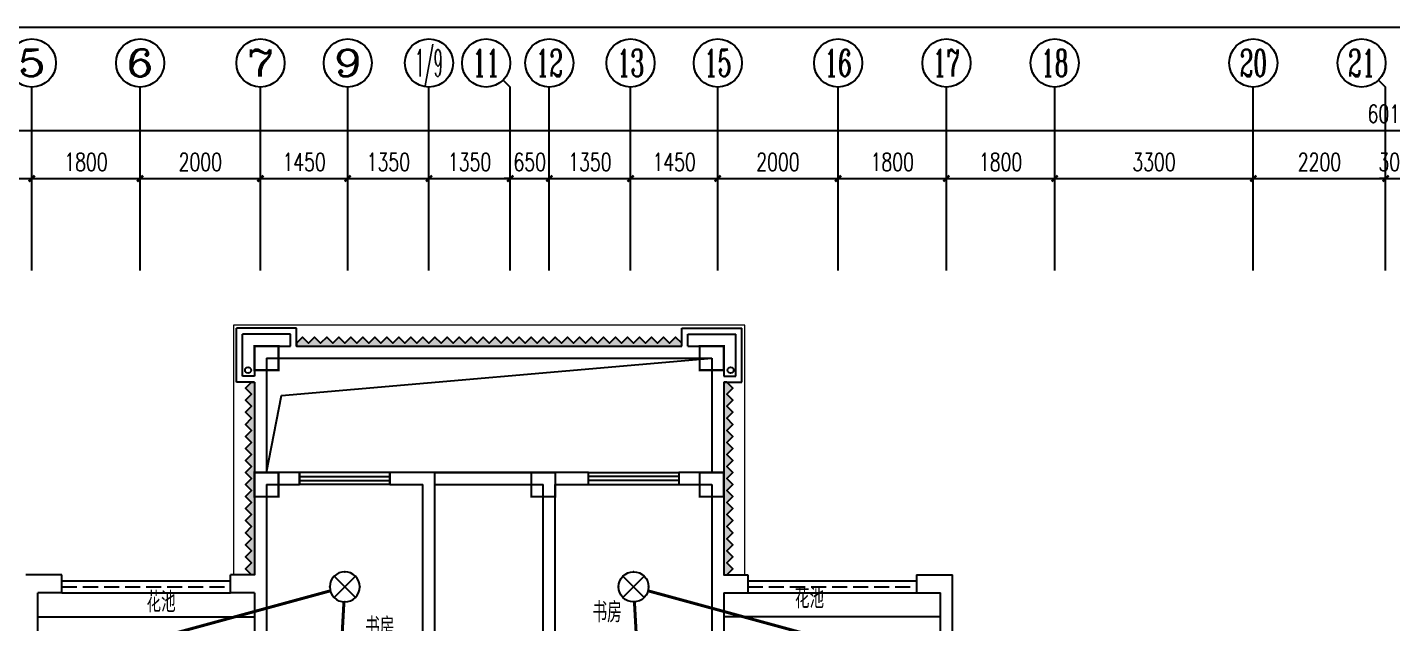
# Model space of a CAD drawing. Extents: x -993182 to -819982, y 169304 to 600104.
# Drawn here: x -977025 to -954348, y 382311 to 392204 of the extents above; entities that cross this region are included whole.
import ezdxf
from ezdxf.enums import TextEntityAlignment as Align

# ---------------------------------------------------------------- set-up
doc = ezdxf.new("R2010")
doc.units = 0
doc.header["$LTSCALE"] = 1000
doc.header["$MEASUREMENT"] = 0
doc.linetypes.add('DASH', pattern=[0.35, 0.25, -0.1])
for name, color, linetype in [('6', 203, 'Continuous'), ('8', 8, 'Continuous'), ('AXIS', 3, 'Continuous'), ('AXIS_TEXT', 7, 'Continuous'), ('EQUIP-照明', 3, 'Continuous'), ('kan', 146, 'Continuous'), ('PUB_TEXT', 7, 'Continuous'), ('WALL', 4, 'Continuous'), ('WINDOW', 2, 'Continuous'), ('WIRE-照明', 1, 'Continuous'), ('表格', 157, 'Continuous'), ('面层', 215, 'Continuous')]:
    doc.layers.add(name, color=color, linetype=linetype)
doc.layers.add('投影线', color=150, linetype='Continuous', lineweight=18)
doc.styles.add('_TCH_AXIS', font='COMPLEX', dxfattribs={"bigfont": 'GBCBIG'})
doc.styles.add('_TCH_DIM_T3', font='SIMPLEX', dxfattribs={"width": 0.705882, "bigfont": 'GBCBIG'})
doc.styles.add('_TEL_DIM', font='ICED', dxfattribs={"width": 0.8, "height": 3.5, "bigfont": 'BZHZ'})
doc.styles.add('COMPLEX', font='COMPLEX')
doc.styles.get("Standard").update_dxf_attribs({"font": 'gbenor.shx', "bigfont": 'gbcbig.shx'})
doc.dimstyles.new('_TCH_ARCH&&100', dxfattribs={"dimtxt": 297.5, "dimasz": 100, "dimexe": 250, "dimexo": 300, "dimgap": 126.25, "dimtad": 1, "dimdec": 0, "dimzin": 0, "dimdsep": 46, "dimtxsty": '_TCH_DIM_T3', "dimblk": 'ARCHTICK', "dimcen": 0.09, "dimclrt": 7, "dimazin": 2, "dimtfac": 1, "dimtdec": 0, "dimtix": 1, "dimtmove": 2, "dimatfit": 3, "dimfxl": 0, "dimtolj": 1, "dimtzin": 0, "dimarcsym": 0})

# ---------------------------------------------------------------- blocks, each defined once
blk = doc.blocks.new('q2')
at = {"color": 3, "const_width": 35}
for points in [[(-518346, -356741), (-518346, -356341), (-518746, -356341), (-518746, -356741)], [(-510946, -356741), (-510946, -356341), (-511346, -356341), (-511346, -356741)], [(-518346, -358841), (-518346, -358441), (-518746, -358441), (-518746, -358841)], [(-513746, -358841), (-513746, -358441), (-514146, -358441), (-514146, -358841)], [(-510946, -358841), (-510946, -358441), (-511346, -358441), (-511346, -358841)]]:
    blk.add_lwpolyline(points, close=True, dxfattribs=at)
blk = doc.blocks.new('_AXISO')
blk.add_circle((0, 0), 0.5)
at = {"layer": 'AXIS_TEXT', "style": 'COMPLEX', "width": 1.041667}
blk.add_attdef('A', text='', height=0.56, dxfattribs=at).set_placement((-0.25, -0.28), (0.25, -0.28), align=Align.FIT)
blk = doc.blocks.new('$WINLIB2D$00000001')
at = {"color": 0}
for points in [[(-0.5, 0.5), (-0.5, -0.5)], [(-0.5, 0.5), (0.5, 0.5)], [(0.5, -0.5), (0.5, 0.5)], [(0.5, 0.167), (-0.5, 0.167)], [(0.5, -0.167), (-0.5, -0.167)], [(-0.5, -0.5), (0.5, -0.5)]]:
    blk.add_lwpolyline(points, dxfattribs=at)
blk = doc.blocks.new('_ArchTick')
at = {"color": 0, "linetype": 'ByBlock', "const_width": 0.4}
blk.add_lwpolyline([(-0.5, -0.5), (0.5, 0.5)], dxfattribs=at)
blk = doc.blocks.new('*D682')
at = {"layer": 'AXIS', "color": 0, "lineweight": -2}
for p, q in [((-345509, -356156), (-345509, -353578)), ((-285409, -356156), (-285409, -353578)), ((-345509, -353828), (-285409, -353828))]:
    blk.add_line(p, q, dxfattribs=at)
at = {"layer": 'Defpoints', "color": 0}
for p in [(-285409, -353828), (-345509, -356456), (-285409, -356456)]:
    blk.add_point(p, dxfattribs=at)
at = {"layer": 'AXIS', "color": 0, "lineweight": -2, "xscale": 100, "yscale": 100, "zscale": 100, "rotation": 180}
blk.add_blockref('_ArchTick', (-345509, -353828), dxfattribs=at)
at = {"layer": 'AXIS', "color": 0, "lineweight": -2, "xscale": 100, "yscale": 100, "zscale": 100}
blk.add_blockref('_ArchTick', (-285409, -353828), dxfattribs=at)
at = {"layer": 'AXIS', "color": 7, "insert": (-315459, -353553), "char_height": 297.5, "attachment_point": 5, "style": '_TCH_DIM_T3'}
blk.add_mtext('\\A1;60100', dxfattribs=at)
blk = doc.blocks.new('*D686')
at = {"layer": 'AXIS', "color": 0, "lineweight": -2}
for p, q in [((-339909, -356156), (-339909, -354378)), ((-338109, -356156), (-338109, -354378)), ((-339909, -354628), (-338109, -354628))]:
    blk.add_line(p, q, dxfattribs=at)
at = {"layer": 'Defpoints', "color": 0}
for p in [(-338109, -354628), (-339909, -356456), (-338109, -356456)]:
    blk.add_point(p, dxfattribs=at)
at = {"layer": 'AXIS', "color": 0, "lineweight": -2, "xscale": 100, "yscale": 100, "zscale": 100, "rotation": 180}
blk.add_blockref('_ArchTick', (-339909, -354628), dxfattribs=at)
at = {"layer": 'AXIS', "color": 0, "lineweight": -2, "xscale": 100, "yscale": 100, "zscale": 100}
blk.add_blockref('_ArchTick', (-338109, -354628), dxfattribs=at)
at = {"layer": 'AXIS', "color": 7, "insert": (-339009, -354353), "char_height": 297.5, "attachment_point": 5, "style": '_TCH_DIM_T3'}
blk.add_mtext('\\A1;1800', dxfattribs=at)
blk = doc.blocks.new('*D687')
at = {"layer": 'AXIS', "color": 0, "lineweight": -2}
for p, q in [((-338109, -356156), (-338109, -354378)), ((-336309, -356156), (-336309, -354378)), ((-338109, -354628), (-336309, -354628))]:
    blk.add_line(p, q, dxfattribs=at)
at = {"layer": 'Defpoints', "color": 0}
for p in [(-336309, -354628), (-338109, -356456), (-336309, -356456)]:
    blk.add_point(p, dxfattribs=at)
at = {"layer": 'AXIS', "color": 0, "lineweight": -2, "xscale": 100, "yscale": 100, "zscale": 100, "rotation": 180}
blk.add_blockref('_ArchTick', (-338109, -354628), dxfattribs=at)
at = {"layer": 'AXIS', "color": 0, "lineweight": -2, "xscale": 100, "yscale": 100, "zscale": 100}
blk.add_blockref('_ArchTick', (-336309, -354628), dxfattribs=at)
at = {"layer": 'AXIS', "color": 7, "insert": (-337209, -354353), "char_height": 297.5, "attachment_point": 5, "style": '_TCH_DIM_T3'}
blk.add_mtext('\\A1;1800', dxfattribs=at)
blk = doc.blocks.new('*D688')
at = {"layer": 'AXIS', "color": 0, "lineweight": -2}
for p, q in [((-336309, -356156), (-336309, -354378)), ((-334309, -356156), (-334309, -354378)), ((-336309, -354628), (-334309, -354628))]:
    blk.add_line(p, q, dxfattribs=at)
at = {"layer": 'Defpoints', "color": 0}
for p in [(-334309, -354628), (-336309, -356456), (-334309, -356456)]:
    blk.add_point(p, dxfattribs=at)
at = {"layer": 'AXIS', "color": 0, "lineweight": -2, "xscale": 100, "yscale": 100, "zscale": 100, "rotation": 180}
blk.add_blockref('_ArchTick', (-336309, -354628), dxfattribs=at)
at = {"layer": 'AXIS', "color": 0, "lineweight": -2, "xscale": 100, "yscale": 100, "zscale": 100}
blk.add_blockref('_ArchTick', (-334309, -354628), dxfattribs=at)
at = {"layer": 'AXIS', "color": 7, "insert": (-335309, -354353), "char_height": 297.5, "attachment_point": 5, "style": '_TCH_DIM_T3'}
blk.add_mtext('\\A1;2000', dxfattribs=at)
blk = doc.blocks.new('*D689')
at = {"layer": 'AXIS', "color": 0, "lineweight": -2}
for p, q in [((-334309, -356156), (-334309, -354378)), ((-332859, -356156), (-332859, -354378)), ((-334309, -354628), (-332859, -354628))]:
    blk.add_line(p, q, dxfattribs=at)
at = {"layer": 'Defpoints', "color": 0}
for p in [(-332859, -354628), (-334309, -356456), (-332859, -356456)]:
    blk.add_point(p, dxfattribs=at)
at = {"layer": 'AXIS', "color": 0, "lineweight": -2, "xscale": 100, "yscale": 100, "zscale": 100, "rotation": 180}
blk.add_blockref('_ArchTick', (-334309, -354628), dxfattribs=at)
at = {"layer": 'AXIS', "color": 0, "lineweight": -2, "xscale": 100, "yscale": 100, "zscale": 100}
blk.add_blockref('_ArchTick', (-332859, -354628), dxfattribs=at)
at = {"layer": 'AXIS', "color": 7, "insert": (-333584, -354353), "char_height": 297.5, "attachment_point": 5, "style": '_TCH_DIM_T3'}
blk.add_mtext('\\A1;1450', dxfattribs=at)
blk = doc.blocks.new('*D690')
at = {"layer": 'AXIS', "color": 0, "lineweight": -2}
for p, q in [((-332859, -356156), (-332859, -354378)), ((-331509, -356156), (-331509, -354378)), ((-332859, -354628), (-331509, -354628))]:
    blk.add_line(p, q, dxfattribs=at)
at = {"layer": 'Defpoints', "color": 0}
for p in [(-331509, -354628), (-332859, -356456), (-331509, -356456)]:
    blk.add_point(p, dxfattribs=at)
at = {"layer": 'AXIS', "color": 0, "lineweight": -2, "xscale": 100, "yscale": 100, "zscale": 100, "rotation": 180}
blk.add_blockref('_ArchTick', (-332859, -354628), dxfattribs=at)
at = {"layer": 'AXIS', "color": 0, "lineweight": -2, "xscale": 100, "yscale": 100, "zscale": 100}
blk.add_blockref('_ArchTick', (-331509, -354628), dxfattribs=at)
at = {"layer": 'AXIS', "color": 7, "insert": (-332184, -354353), "char_height": 297.5, "attachment_point": 5, "style": '_TCH_DIM_T3'}
blk.add_mtext('\\A1;1350', dxfattribs=at)
blk = doc.blocks.new('*D691')
at = {"layer": 'AXIS', "color": 0, "lineweight": -2}
for p, q in [((-331509, -356156), (-331509, -354378)), ((-330159, -356156), (-330159, -354378)), ((-331509, -354628), (-330159, -354628))]:
    blk.add_line(p, q, dxfattribs=at)
at = {"layer": 'Defpoints', "color": 0}
for p in [(-330159, -354628), (-331509, -356456), (-330159, -356456)]:
    blk.add_point(p, dxfattribs=at)
at = {"layer": 'AXIS', "color": 0, "lineweight": -2, "xscale": 100, "yscale": 100, "zscale": 100, "rotation": 180}
blk.add_blockref('_ArchTick', (-331509, -354628), dxfattribs=at)
at = {"layer": 'AXIS', "color": 0, "lineweight": -2, "xscale": 100, "yscale": 100, "zscale": 100}
blk.add_blockref('_ArchTick', (-330159, -354628), dxfattribs=at)
at = {"layer": 'AXIS', "color": 7, "insert": (-330834, -354353), "char_height": 297.5, "attachment_point": 5, "style": '_TCH_DIM_T3'}
blk.add_mtext('\\A1;1350', dxfattribs=at)
blk = doc.blocks.new('*D692')
at = {"layer": 'AXIS', "color": 0, "lineweight": -2}
for p, q in [((-330159, -356156), (-330159, -354378)), ((-329509, -356156), (-329509, -354378)), ((-330159, -354628), (-330259, -354628)), ((-330159, -354628), (-329509, -354628)), ((-329509, -354628), (-329409, -354628))]:
    blk.add_line(p, q, dxfattribs=at)
at = {"layer": 'Defpoints', "color": 0}
for p in [(-329509, -354628), (-330159, -356456), (-329509, -356456)]:
    blk.add_point(p, dxfattribs=at)
at = {"layer": 'AXIS', "color": 0, "lineweight": -2, "xscale": 100, "yscale": 100, "zscale": 100}
blk.add_blockref('_ArchTick', (-330159, -354628), dxfattribs=at)
at = {"layer": 'AXIS', "color": 0, "lineweight": -2, "xscale": 100, "yscale": 100, "zscale": 100, "rotation": 180}
blk.add_blockref('_ArchTick', (-329509, -354628), dxfattribs=at)
at = {"layer": 'AXIS', "color": 7, "insert": (-329834, -354353), "char_height": 297.5, "attachment_point": 5, "style": '_TCH_DIM_T3'}
blk.add_mtext('\\A1;650', dxfattribs=at)
blk = doc.blocks.new('*D693')
at = {"layer": 'AXIS', "color": 0, "lineweight": -2}
for p, q in [((-329509, -356156), (-329509, -354378)), ((-328159, -356156), (-328159, -354378)), ((-329509, -354628), (-328159, -354628))]:
    blk.add_line(p, q, dxfattribs=at)
at = {"layer": 'Defpoints', "color": 0}
for p in [(-328159, -354628), (-329509, -356456), (-328159, -356456)]:
    blk.add_point(p, dxfattribs=at)
at = {"layer": 'AXIS', "color": 0, "lineweight": -2, "xscale": 100, "yscale": 100, "zscale": 100, "rotation": 180}
blk.add_blockref('_ArchTick', (-329509, -354628), dxfattribs=at)
at = {"layer": 'AXIS', "color": 0, "lineweight": -2, "xscale": 100, "yscale": 100, "zscale": 100}
blk.add_blockref('_ArchTick', (-328159, -354628), dxfattribs=at)
at = {"layer": 'AXIS', "color": 7, "insert": (-328834, -354353), "char_height": 297.5, "attachment_point": 5, "style": '_TCH_DIM_T3'}
blk.add_mtext('\\A1;1350', dxfattribs=at)
blk = doc.blocks.new('*D694')
at = {"layer": 'AXIS', "color": 0, "lineweight": -2}
for p, q in [((-328159, -356156), (-328159, -354378)), ((-326709, -356156), (-326709, -354378)), ((-328159, -354628), (-326709, -354628))]:
    blk.add_line(p, q, dxfattribs=at)
at = {"layer": 'Defpoints', "color": 0}
for p in [(-326709, -354628), (-328159, -356456), (-326709, -356456)]:
    blk.add_point(p, dxfattribs=at)
at = {"layer": 'AXIS', "color": 0, "lineweight": -2, "xscale": 100, "yscale": 100, "zscale": 100, "rotation": 180}
blk.add_blockref('_ArchTick', (-328159, -354628), dxfattribs=at)
at = {"layer": 'AXIS', "color": 0, "lineweight": -2, "xscale": 100, "yscale": 100, "zscale": 100}
blk.add_blockref('_ArchTick', (-326709, -354628), dxfattribs=at)
at = {"layer": 'AXIS', "color": 7, "insert": (-327434, -354353), "char_height": 297.5, "attachment_point": 5, "style": '_TCH_DIM_T3'}
blk.add_mtext('\\A1;1450', dxfattribs=at)
blk = doc.blocks.new('*D695')
at = {"layer": 'AXIS', "color": 0, "lineweight": -2}
for p, q in [((-326709, -356156), (-326709, -354378)), ((-324709, -356156), (-324709, -354378)), ((-326709, -354628), (-324709, -354628))]:
    blk.add_line(p, q, dxfattribs=at)
at = {"layer": 'Defpoints', "color": 0}
for p in [(-324709, -354628), (-326709, -356456), (-324709, -356456)]:
    blk.add_point(p, dxfattribs=at)
at = {"layer": 'AXIS', "color": 0, "lineweight": -2, "xscale": 100, "yscale": 100, "zscale": 100, "rotation": 180}
blk.add_blockref('_ArchTick', (-326709, -354628), dxfattribs=at)
at = {"layer": 'AXIS', "color": 0, "lineweight": -2, "xscale": 100, "yscale": 100, "zscale": 100}
blk.add_blockref('_ArchTick', (-324709, -354628), dxfattribs=at)
at = {"layer": 'AXIS', "color": 7, "insert": (-325709, -354353), "char_height": 297.5, "attachment_point": 5, "style": '_TCH_DIM_T3'}
blk.add_mtext('\\A1;2000', dxfattribs=at)
blk = doc.blocks.new('*D696')
at = {"layer": 'AXIS', "color": 0, "lineweight": -2}
for p, q in [((-324709, -356156), (-324709, -354378)), ((-322909, -356156), (-322909, -354378)), ((-324709, -354628), (-322909, -354628))]:
    blk.add_line(p, q, dxfattribs=at)
at = {"layer": 'Defpoints', "color": 0}
for p in [(-322909, -354628), (-324709, -356456), (-322909, -356456)]:
    blk.add_point(p, dxfattribs=at)
at = {"layer": 'AXIS', "color": 0, "lineweight": -2, "xscale": 100, "yscale": 100, "zscale": 100, "rotation": 180}
blk.add_blockref('_ArchTick', (-324709, -354628), dxfattribs=at)
at = {"layer": 'AXIS', "color": 0, "lineweight": -2, "xscale": 100, "yscale": 100, "zscale": 100}
blk.add_blockref('_ArchTick', (-322909, -354628), dxfattribs=at)
at = {"layer": 'AXIS', "color": 7, "insert": (-323809, -354353), "char_height": 297.5, "attachment_point": 5, "style": '_TCH_DIM_T3'}
blk.add_mtext('\\A1;1800', dxfattribs=at)
blk = doc.blocks.new('*D697')
at = {"layer": 'AXIS', "color": 0, "lineweight": -2}
for p, q in [((-322909, -356156), (-322909, -354378)), ((-321109, -356156), (-321109, -354378)), ((-322909, -354628), (-321109, -354628))]:
    blk.add_line(p, q, dxfattribs=at)
at = {"layer": 'Defpoints', "color": 0}
for p in [(-321109, -354628), (-322909, -356456), (-321109, -356456)]:
    blk.add_point(p, dxfattribs=at)
at = {"layer": 'AXIS', "color": 0, "lineweight": -2, "xscale": 100, "yscale": 100, "zscale": 100, "rotation": 180}
blk.add_blockref('_ArchTick', (-322909, -354628), dxfattribs=at)
at = {"layer": 'AXIS', "color": 0, "lineweight": -2, "xscale": 100, "yscale": 100, "zscale": 100}
blk.add_blockref('_ArchTick', (-321109, -354628), dxfattribs=at)
at = {"layer": 'AXIS', "color": 7, "insert": (-322009, -354353), "char_height": 297.5, "attachment_point": 5, "style": '_TCH_DIM_T3'}
blk.add_mtext('\\A1;1800', dxfattribs=at)
blk = doc.blocks.new('*D698')
at = {"layer": 'AXIS', "color": 0, "lineweight": -2}
for p, q in [((-321109, -356156), (-321109, -354378)), ((-317809, -356156), (-317809, -354378)), ((-321109, -354628), (-317809, -354628))]:
    blk.add_line(p, q, dxfattribs=at)
at = {"layer": 'Defpoints', "color": 0}
for p in [(-317809, -354628), (-321109, -356456), (-317809, -356456)]:
    blk.add_point(p, dxfattribs=at)
at = {"layer": 'AXIS', "color": 0, "lineweight": -2, "xscale": 100, "yscale": 100, "zscale": 100, "rotation": 180}
blk.add_blockref('_ArchTick', (-321109, -354628), dxfattribs=at)
at = {"layer": 'AXIS', "color": 0, "lineweight": -2, "xscale": 100, "yscale": 100, "zscale": 100}
blk.add_blockref('_ArchTick', (-317809, -354628), dxfattribs=at)
at = {"layer": 'AXIS', "color": 7, "insert": (-319459, -354353), "char_height": 297.5, "attachment_point": 5, "style": '_TCH_DIM_T3'}
blk.add_mtext('\\A1;3300', dxfattribs=at)
blk = doc.blocks.new('*D699')
at = {"layer": 'AXIS', "color": 0, "lineweight": -2}
for p, q in [((-317809, -356156), (-317809, -354378)), ((-315609, -356156), (-315609, -354378)), ((-317809, -354628), (-315609, -354628))]:
    blk.add_line(p, q, dxfattribs=at)
at = {"layer": 'Defpoints', "color": 0}
for p in [(-315609, -354628), (-317809, -356456), (-315609, -356456)]:
    blk.add_point(p, dxfattribs=at)
at = {"layer": 'AXIS', "color": 0, "lineweight": -2, "xscale": 100, "yscale": 100, "zscale": 100, "rotation": 180}
blk.add_blockref('_ArchTick', (-317809, -354628), dxfattribs=at)
at = {"layer": 'AXIS', "color": 0, "lineweight": -2, "xscale": 100, "yscale": 100, "zscale": 100}
blk.add_blockref('_ArchTick', (-315609, -354628), dxfattribs=at)
at = {"layer": 'AXIS', "color": 7, "insert": (-316709, -354353), "char_height": 297.5, "attachment_point": 5, "style": '_TCH_DIM_T3'}
blk.add_mtext('\\A1;2200', dxfattribs=at)
blk = doc.blocks.new('*D700')
at = {"layer": 'AXIS', "color": 0, "lineweight": -2}
for p, q in [((-315609, -356156), (-315609, -354378)), ((-315309, -356156), (-315309, -354378)), ((-315609, -354628), (-315709, -354628)), ((-315609, -354628), (-315309, -354628)), ((-315309, -354628), (-315209, -354628))]:
    blk.add_line(p, q, dxfattribs=at)
at = {"layer": 'Defpoints', "color": 0}
for p in [(-315309, -354628), (-315609, -356456), (-315309, -356456)]:
    blk.add_point(p, dxfattribs=at)
at = {"layer": 'AXIS', "color": 0, "lineweight": -2, "xscale": 100, "yscale": 100, "zscale": 100}
blk.add_blockref('_ArchTick', (-315609, -354628), dxfattribs=at)
at = {"layer": 'AXIS', "color": 0, "lineweight": -2, "xscale": 100, "yscale": 100, "zscale": 100, "rotation": 180}
blk.add_blockref('_ArchTick', (-315309, -354628), dxfattribs=at)
at = {"layer": 'AXIS', "color": 7, "insert": (-315459, -354353), "char_height": 297.5, "attachment_point": 5, "style": '_TCH_DIM_T3'}
blk.add_mtext('\\A1;300', dxfattribs=at)
blk = doc.blocks.new('$equip$00002539')
for p, q in [((-0.354, 0.354), (0.354, -0.354)), ((0.354, 0.354), (-0.354, -0.354))]:
    blk.add_line(p, q)
at = {"const_width": 0.04}
blk.add_lwpolyline([(-0.5, 0, 1), (0.5, 0, 1), (-0.5, 0, 0.911406)], format="xyb", dxfattribs=at)
blk.add_circle((0, 0), 0.5)
for p in [(0, 0.5), (-0.5, 0), (0.5, 0), (0, -0.5)]:
    blk.add_point(p)
at = {"color": 7, "style": '_TEL_DIM', "flags": 1}
blk.add_attdef('A', text='', height=0.00002, dxfattribs=at).set_placement((0, 0), align=Align.MIDDLE_CENTER)
blk = doc.blocks.new('5#、7#楼参照')
at = {"layer": '8'}
h = blk.add_hatch(dxfattribs=at)
h.set_pattern_fill('HONEY', color=256, scale=20)
h.set_pattern_definition([(0, (-89100, 624.5), (47.625, 27.4963), [31.75, -63.5]), (120, (-89100, 624.5), (-47.6249943, 27.4963099), [31.75, -63.5]), (60, (-89100, 624.5), (5.7e-06, 54.9926099), [-63.5, 31.75])])
edge = h.paths.add_edge_path()
edge.add_line((-327308.8, -357411.1), (-327308.8, -357362))
edge.add_line((-327308.8, -357362), (-327408.8, -357262))
edge.add_line((-327408.8, -357262), (-327508.8, -357362))
edge.add_line((-327508.8, -357362), (-327608.8, -357262))
edge.add_line((-327608.8, -357262), (-327708.8, -357362))
edge.add_line((-327708.8, -357362), (-327808.8, -357262))
edge.add_line((-327808.8, -357262), (-327908.8, -357362))
edge.add_line((-327908.8, -357362), (-328008.8, -357262))
edge.add_line((-328008.8, -357262), (-328108.8, -357362))
edge.add_line((-328108.8, -357362), (-328208.8, -357262))
edge.add_line((-328208.8, -357262), (-328308.8, -357362))
edge.add_line((-328308.8, -357362), (-328408.8, -357262))
edge.add_line((-328408.8, -357262), (-328508.8, -357362))
edge.add_line((-328508.8, -357362), (-328608.8, -357262))
edge.add_line((-328608.8, -357262), (-328708.8, -357362))
edge.add_line((-328708.8, -357362), (-328808.8, -357262))
edge.add_line((-328808.8, -357262), (-328908.8, -357362))
edge.add_line((-328908.8, -357362), (-329008.8, -357262))
edge.add_line((-329008.8, -357262), (-329108.8, -357362))
edge.add_line((-329108.8, -357362), (-329208.8, -357262))
edge.add_line((-329208.8, -357262), (-329308.8, -357362))
edge.add_line((-329308.8, -357362), (-329408.8, -357262))
edge.add_line((-329408.8, -357262), (-329508.8, -357362))
edge.add_line((-329508.8, -357362), (-329608.8, -357262))
edge.add_line((-329608.8, -357262), (-329708.8, -357362))
edge.add_line((-329708.8, -357362), (-329808.8, -357262))
edge.add_line((-329808.8, -357262), (-329908.8, -357362))
edge.add_line((-329908.8, -357362), (-330008.8, -357262))
edge.add_line((-330008.8, -357262), (-330108.8, -357362))
edge.add_line((-330108.8, -357362), (-330208.8, -357262))
edge.add_line((-330208.8, -357262), (-330308.8, -357362))
edge.add_line((-330308.8, -357362), (-330408.8, -357262))
edge.add_line((-330408.8, -357262), (-330508.8, -357362))
edge.add_line((-330508.8, -357362), (-330608.8, -357262))
edge.add_line((-330608.8, -357262), (-330708.8, -357362))
edge.add_line((-330708.8, -357362), (-330808.8, -357262))
edge.add_line((-330808.8, -357262), (-330908.8, -357362))
edge.add_line((-330908.8, -357362), (-331008.8, -357262))
edge.add_line((-331008.8, -357262), (-331108.8, -357362))
edge.add_line((-331108.8, -357362), (-331208.8, -357262))
edge.add_line((-331208.8, -357262), (-331308.8, -357362))
edge.add_line((-331308.8, -357362), (-331408.8, -357262))
edge.add_line((-331408.8, -357262), (-331508.8, -357362))
edge.add_line((-331508.8, -357362), (-331608.8, -357262))
edge.add_line((-331608.8, -357262), (-331708.8, -357362))
edge.add_line((-331708.8, -357362), (-331808.8, -357262))
edge.add_line((-331808.8, -357262), (-331908.8, -357362))
edge.add_line((-331908.8, -357362), (-332008.8, -357262))
edge.add_line((-332008.8, -357262), (-332108.8, -357362))
edge.add_line((-332108.8, -357362), (-332208.8, -357262))
edge.add_line((-332208.8, -357262), (-332308.8, -357362))
edge.add_line((-332308.8, -357362), (-332408.8, -357262))
edge.add_line((-332408.8, -357262), (-332508.8, -357362))
edge.add_line((-332508.8, -357362), (-332608.8, -357262))
edge.add_line((-332608.8, -357262), (-332708.8, -357362))
edge.add_line((-332708.8, -357362), (-332808.8, -357262))
edge.add_line((-332808.8, -357262), (-332908.8, -357362))
edge.add_line((-332908.8, -357362), (-333008.8, -357262))
edge.add_line((-333008.8, -357262), (-333108.8, -357362))
edge.add_line((-333108.8, -357362), (-333208.8, -357262))
edge.add_line((-333208.8, -357262), (-333308.8, -357362))
edge.add_line((-333308.8, -357362), (-333408.8, -357262))
edge.add_line((-333408.8, -357262), (-333508.8, -357362))
edge.add_line((-333508.8, -357362), (-333608.8, -357262))
edge.add_line((-333608.8, -357262), (-333708.8, -357362))
edge.add_line((-333708.8, -357362), (-333708.8, -357412))
edge.add_line((-333708.8, -357412), (-330547.6, -357412))
edge.add_line((-330547.6, -357412), (-327308.8, -357412))
h = blk.add_hatch(dxfattribs=at)
h.set_pattern_fill('HONEY', color=256, scale=20)
h.set_pattern_definition([(0, (-89100, 0), (47.625, 27.4963), [31.75, -63.5]), (120, (-89100, 0), (-47.6249943, 27.4963099), [31.75, -63.5]), (60, (-89100, 0), (5.7e-06, 54.9926099), [-63.5, 31.75])])
h.paths.add_polyline_path([(-334408.8, -358012), (-334408.8, -361212), (-334458.8, -361212), (-334558.8, -361112), (-334458.8, -361012), (-334558.8, -360912), (-334458.8, -360812), (-334558.8, -360712), (-334458.8, -360612), (-334558.8, -360512), (-334458.8, -360412), (-334558.8, -360312), (-334458.8, -360212), (-334558.8, -360112), (-334458.8, -360012), (-334558.8, -359912), (-334458.8, -359812), (-334558.8, -359712), (-334458.8, -359612), (-334558.8, -359512), (-334458.8, -359412), (-334558.8, -359312), (-334458.8, -359212), (-334558.8, -359112), (-334458.8, -359012), (-334558.8, -358912), (-334458.8, -358812), (-334558.8, -358712), (-334458.8, -358612), (-334558.8, -358512), (-334458.8, -358412), (-334558.8, -358312), (-334458.8, -358212), (-334558.8, -358112), (-334458.8, -358012)])
h = blk.add_hatch(dxfattribs=at)
h.set_pattern_fill('HONEY', color=256, scale=20)
h.set_pattern_definition([(0, (-88958.597, 2e-10), (47.625, 27.4963), [31.75, -63.5]), (120, (-88958.597, 2e-10), (-47.6249943, 27.4963099), [31.75, -63.5]), (60, (-88958.597, 2e-10), (5.7e-06, 54.9926099), [-63.5, 31.75])])
h.paths.add_polyline_path([(-326608.8, -358012), (-326608.8, -361212), (-326558.8, -361212), (-326458.8, -361112), (-326558.8, -361012), (-326458.8, -360912), (-326558.8, -360812), (-326458.8, -360712), (-326558.8, -360612), (-326458.8, -360512), (-326558.8, -360412), (-326458.8, -360312), (-326558.8, -360212), (-326458.8, -360112), (-326558.8, -360012), (-326458.8, -359912), (-326558.8, -359812), (-326458.8, -359712), (-326558.8, -359612), (-326458.8, -359512), (-326558.8, -359412), (-326458.8, -359312), (-326558.8, -359212), (-326458.8, -359112), (-326558.8, -359012), (-326458.8, -358912), (-326558.8, -358812), (-326458.8, -358712), (-326558.8, -358612), (-326458.8, -358512), (-326558.8, -358412), (-326458.8, -358312), (-326558.8, -358212), (-326458.8, -358112), (-326558.8, -358012)])
at = {"color": 6}
blk.add_lwpolyline([(-334208.8, -359512), (-333957, -358235.5), (-326808.8, -357612)], dxfattribs=at)
for centre in [(-334515.3, -357812), (-326496.3, -357812)]:
    blk.add_circle(centre, 50, dxfattribs=at)
at = {"layer": '6'}
for points in [[(-327308.8, -357411.1), (-327308.8, -357362), (-327408.8, -357262), (-327508.8, -357362), (-327608.8, -357262), (-327708.8, -357362), (-327808.8, -357262), (-327908.8, -357362), (-328008.8, -357262), (-328108.8, -357362), (-328208.8, -357262), (-328308.8, -357362), (-328408.8, -357262), (-328508.8, -357362), (-328608.8, -357262), (-328708.8, -357362), (-328808.8, -357262), (-328908.8, -357362), (-329008.8, -357262), (-329108.8, -357362), (-329208.8, -357262), (-329308.8, -357362), (-329408.8, -357262), (-329508.8, -357362), (-329608.8, -357262), (-329708.8, -357362), (-329808.8, -357262), (-329908.8, -357362), (-330008.8, -357262), (-330108.8, -357362), (-330208.8, -357262), (-330308.8, -357362), (-330408.8, -357262), (-330508.8, -357362), (-330608.8, -357262), (-330708.8, -357362), (-330808.8, -357262), (-330908.8, -357362), (-331008.8, -357262), (-331108.8, -357362), (-331208.8, -357262), (-331308.8, -357362), (-331408.8, -357262), (-331508.8, -357362), (-331608.8, -357262), (-331708.8, -357362), (-331808.8, -357262), (-331908.8, -357362), (-332008.8, -357262), (-332108.8, -357362), (-332208.8, -357262), (-332308.8, -357362), (-332408.8, -357262), (-332508.8, -357362), (-332608.8, -357262), (-332708.8, -357362), (-332808.8, -357262), (-332908.8, -357362), (-333008.8, -357262), (-333108.8, -357362), (-333208.8, -357262), (-333308.8, -357362), (-333408.8, -357262), (-333508.8, -357362), (-333608.8, -357262), (-333708.8, -357362), (-333708.8, -357412), (-330547.6, -357412), (-327308.8, -357412)], [(-334408.8, -358012), (-334408.8, -361212), (-334458.8, -361212), (-334558.8, -361112), (-334458.8, -361012), (-334558.8, -360912), (-334458.8, -360812), (-334558.8, -360712), (-334458.8, -360612), (-334558.8, -360512), (-334458.8, -360412), (-334558.8, -360312), (-334458.8, -360212), (-334558.8, -360112), (-334458.8, -360012), (-334558.8, -359912), (-334458.8, -359812), (-334558.8, -359712), (-334458.8, -359612), (-334558.8, -359512), (-334458.8, -359412), (-334558.8, -359312), (-334458.8, -359212), (-334558.8, -359112), (-334458.8, -359012), (-334558.8, -358912), (-334458.8, -358812), (-334558.8, -358712), (-334458.8, -358612), (-334558.8, -358512), (-334458.8, -358412), (-334558.8, -358312), (-334458.8, -358212), (-334558.8, -358112), (-334458.8, -358012), (-334408.8, -358012)], [(-326608.8, -358012), (-326608.8, -361212), (-326558.8, -361212), (-326458.8, -361112), (-326558.8, -361012), (-326458.8, -360912), (-326558.8, -360812), (-326458.8, -360712), (-326558.8, -360612), (-326458.8, -360512), (-326558.8, -360412), (-326458.8, -360312), (-326558.8, -360212), (-326458.8, -360112), (-326558.8, -360012), (-326458.8, -359912), (-326558.8, -359812), (-326458.8, -359712), (-326558.8, -359612), (-326458.8, -359512), (-326558.8, -359412), (-326458.8, -359312), (-326558.8, -359212), (-326458.8, -359112), (-326558.8, -359012), (-326458.8, -358912), (-326558.8, -358812), (-326458.8, -358712), (-326558.8, -358612), (-326458.8, -358512), (-326558.8, -358412), (-326458.8, -358312), (-326558.8, -358212), (-326458.8, -358112), (-326558.8, -358012), (-326608.8, -358012)]]:
    blk.add_lwpolyline(points, dxfattribs=at)
at = {"layer": 'AXIS'}
for p, q in [((-330276, -352991.2), (-330158.8, -353108.3)), ((-315726, -352991.2), (-315608.8, -353108.3)), ((-338108.8, -355308.6), (-338108.8, -353108.3)), ((-336308.8, -355308.6), (-336308.8, -353108.3)), ((-334308.8, -355308.6), (-334308.8, -353108.3)), ((-332858.8, -355308.6), (-332858.8, -353108.3)), ((-331508.8, -355613.9), (-331508.8, -353108.3)), ((-330158.8, -355308.6), (-330158.8, -353108.3)), ((-329508.8, -355308.6), (-329508.8, -353108.3)), ((-328158.8, -355308.6), (-328158.8, -353108.3)), ((-326708.8, -355308.6), (-326708.8, -353108.3)), ((-324708.8, -355308.6), (-324708.8, -353108.3)), ((-322908.8, -355308.6), (-322908.8, -353108.3)), ((-321108.8, -355308.6), (-321108.8, -353108.3)), ((-317808.8, -355308.6), (-317808.8, -353108.3)), ((-315608.8, -355308.6), (-315608.8, -353108.3))]:
    blk.add_line(p, q, dxfattribs=at)
at = {"layer": 'kan'}
for p, q in [((-337608.8, -361312), (-334808.8, -361312)), ((-326208.8, -361312), (-323408.8, -361312)), ((-337608.8, -361512), (-334808.8, -361512)), ((-326208.8, -361512), (-323408.8, -361512))]:
    blk.add_line(p, q, dxfattribs=at)
at = {"layer": 'kan', "linetype": 'DASH'}
for p, q in [((-337608.8, -361412), (-334808.8, -361412)), ((-326208.8, -361412), (-323408.8, -361412))]:
    blk.add_line(p, q, dxfattribs=at)
at = {"layer": 'kan', "color": 124}
for p, q in [((-338008.8, -361912), (-334408.8, -361912)), ((-323008.8, -361912), (-326608.8, -361912))]:
    blk.add_line(p, q, dxfattribs=at)
at = {"layer": 'WALL'}
for p, q in [((-333708.8, -357112), (-334708.8, -357112)), ((-334708.8, -358012), (-334708.8, -357112)), ((-333708.8, -357412), (-333708.8, -357112)), ((-327308.8, -357412), (-327308.8, -357112)), ((-327308.8, -357112), (-326308.8, -357112)), ((-326308.8, -358012), (-326308.8, -357112)), ((-333808.8, -357212), (-334608.8, -357212)), ((-334608.8, -357912), (-334608.8, -357212)), ((-333808.8, -357412), (-333808.8, -357212)), ((-327208.8, -357412), (-327208.8, -357212)), ((-327208.8, -357212), (-326408.8, -357212)), ((-326408.8, -357912), (-326408.8, -357212)), ((-334408.8, -357412), (-334408.8, -357912)), ((-334408.8, -357412), (-333808.8, -357412)), ((-333708.8, -357412), (-327308.8, -357412)), ((-327208.8, -357412), (-326608.8, -357412)), ((-326608.8, -357412), (-326608.8, -357912)), ((-334208.8, -357612), (-334208.8, -358012)), ((-334208.8, -357612), (-333808.8, -357612)), ((-333808.8, -357612), (-327308.8, -357612)), ((-327308.8, -357612), (-326808.8, -357612)), ((-326808.8, -357612), (-326808.8, -358012)), ((-334408.8, -358012), (-334708.8, -358012)), ((-334408.8, -357912), (-334608.8, -357912)), ((-334408.8, -358012), (-334408.8, -359612)), ((-334208.8, -358012), (-334208.8, -359512)), ((-326808.8, -358012), (-326808.8, -359512)), ((-326608.8, -357912), (-326408.8, -357912)), ((-326608.8, -358012), (-326308.8, -358012)), ((-326608.8, -358012), (-326608.8, -359612)), ((-334408.8, -359612), (-334408.8, -361212)), ((-333658.8, -359512), (-334208.8, -359512)), ((-333658.8, -359712), (-333658.8, -359512)), ((-331508.8, -359512), (-332158.8, -359512)), ((-332158.8, -359512), (-332158.8, -359712)), ((-331408.8, -359512), (-331508.8, -359512)), ((-331408.8, -359712), (-331408.8, -359512)), ((-329508.8, -359512), (-329808.8, -359512)), ((-329808.8, -359512), (-329808.8, -359712)), ((-328858.8, -359512), (-329508.8, -359512)), ((-328858.8, -359712), (-328858.8, -359512)), ((-326808.8, -359512), (-327358.8, -359512)), ((-327358.8, -359512), (-327358.8, -359712)), ((-326608.8, -359612), (-326608.8, -361212)), ((-334208.8, -359712), (-334208.8, -361512)), ((-334208.8, -359712), (-333658.8, -359712)), ((-332158.8, -359712), (-331608.8, -359712)), ((-331608.8, -363112), (-331608.8, -359712)), ((-331408.8, -363112), (-331408.8, -359712)), ((-329808.8, -359712), (-329608.8, -359712)), ((-329608.8, -363112), (-329608.8, -359712)), ((-329408.8, -363112), (-329408.8, -359712)), ((-329408.8, -359712), (-328858.8, -359712)), ((-327358.8, -359712), (-326808.8, -359712)), ((-326808.8, -359712), (-326808.8, -361512)), ((-337608.8, -361212), (-338208.8, -361212)), ((-337608.8, -361512), (-337608.8, -361212)), ((-334408.8, -361212), (-334808.8, -361212)), ((-334808.8, -361512), (-334808.8, -361212)), ((-326608.8, -361212), (-326208.8, -361212)), ((-326208.8, -361212), (-326208.8, -361512)), ((-323408.8, -361212), (-322808.8, -361212)), ((-323408.8, -361212), (-323408.8, -361512)), ((-322808.8, -363212), (-322808.8, -361212)), ((-338008.8, -363112), (-338008.8, -361512)), ((-337608.8, -361512), (-338008.8, -361512)), ((-334408.8, -361512), (-334808.8, -361512)), ((-334408.8, -361512), (-334408.8, -363112)), ((-334208.8, -361512), (-334208.8, -363112)), ((-326808.8, -361512), (-326808.8, -363112)), ((-326608.8, -361512), (-326208.8, -361512)), ((-326608.8, -361512), (-326608.8, -363112)), ((-323408.8, -361512), (-323008.8, -361512)), ((-323008.8, -363112), (-323008.8, -361512))]:
    blk.add_line(p, q, dxfattribs=at)
at = {"layer": 'WINDOW'}
for p, q in [((-329808.8, -359512), (-331408.8, -359512)), ((-331408.8, -359512, 0), (-329808.8, -359512, 0)), ((-331408.8, -359712), (-329808.8, -359712))]:
    blk.add_line(p, q, dxfattribs=at)
at = {"layer": '投影线', "linetype": 'Continuous', "elevation": 76500}
blk.add_lwpolyline([(-326260.6, -361212), (-326260.6, -357062), (-334757, -357062), (-334757, -361212)], dxfattribs=at)
at = {"layer": '表格'}
blk.add_lwpolyline([(-351842.7, -352115.5), (-278242.7, -352115.5)], dxfattribs=at)
at = {"layer": 'AXIS'}
ref = blk.add_blockref('_AXISO', (-338108.8, -352708.3), dxfattribs=dict(at, xscale=800, yscale=800, zscale=800))
ref.add_attrib('A', '5', dxfattribs={"layer": 'AXIS_TEXT', "height": 452.5, "style": '_TCH_AXIS', "width": 1.5}).set_placement((-338335.1, -352934.6), (-337882.5, -352934.6), align=Align.FIT)
ref = blk.add_blockref('_AXISO', (-336308.8, -352708.3), dxfattribs=dict(at, xscale=800, yscale=800, zscale=800))
ref.add_attrib('A', '6', dxfattribs={"layer": 'AXIS_TEXT', "height": 452.5, "style": '_TCH_AXIS', "width": 1.5}).set_placement((-336535.1, -352934.6), (-336082.5, -352934.6), align=Align.FIT)
ref = blk.add_blockref('_AXISO', (-334308.8, -352708.3), dxfattribs=dict(at, xscale=800, yscale=800, zscale=800))
ref.add_attrib('A', '7', dxfattribs={"layer": 'AXIS_TEXT', "height": 452.5, "style": '_TCH_AXIS', "width": 1.5}).set_placement((-334535.1, -352934.6), (-334082.5, -352934.6), align=Align.FIT)
ref = blk.add_blockref('_AXISO', (-332858.8, -352708.3), dxfattribs=dict(at, xscale=800, yscale=800, zscale=800))
ref.add_attrib('A', '9', dxfattribs={"layer": 'AXIS_TEXT', "height": 452.5, "style": '_TCH_AXIS', "width": 1.5}).set_placement((-333085.1, -352934.6), (-332632.5, -352934.6), align=Align.FIT)
ref = blk.add_blockref('_AXISO', (-331508.8, -352708.3), dxfattribs=dict(at, xscale=800, yscale=800, zscale=800))
ref.add_attrib('A', '1/9', dxfattribs={"layer": 'AXIS_TEXT', "height": 452.55, "style": '_TCH_AXIS', "width": 0.411765}).set_placement((-331735.1, -352934.6), (-331282.5, -352934.6), align=Align.FIT)
ref = blk.add_blockref('_AXISO', (-330558.8, -352708.3), dxfattribs=dict(at, xscale=800, yscale=800, zscale=800))
ref.add_attrib('A', '11', dxfattribs={"layer": 'AXIS_TEXT', "height": 452.55, "style": '_TCH_AXIS', "width": 0.875}).set_placement((-330785.1, -352934.6), (-330332.5, -352934.6), align=Align.FIT)
ref = blk.add_blockref('_AXISO', (-329508.8, -352708.3), dxfattribs=dict(at, xscale=800, yscale=800, zscale=800))
ref.add_attrib('A', '12', dxfattribs={"layer": 'AXIS_TEXT', "height": 452.55, "style": '_TCH_AXIS', "width": 0.724138}).set_placement((-329735.1, -352934.6), (-329282.5, -352934.6), align=Align.FIT)
ref = blk.add_blockref('_AXISO', (-328158.8, -352708.3), dxfattribs=dict(at, xscale=800, yscale=800, zscale=800))
ref.add_attrib('A', '13', dxfattribs={"layer": 'AXIS_TEXT', "height": 452.55, "style": '_TCH_AXIS', "width": 0.724138}).set_placement((-328385.1, -352934.6), (-327932.5, -352934.6), align=Align.FIT)
ref = blk.add_blockref('_AXISO', (-326708.8, -352708.3), dxfattribs=dict(at, xscale=800, yscale=800, zscale=800))
ref.add_attrib('A', '15', dxfattribs={"layer": 'AXIS_TEXT', "height": 452.55, "style": '_TCH_AXIS', "width": 0.724138}).set_placement((-326935.1, -352934.6), (-326482.5, -352934.6), align=Align.FIT)
ref = blk.add_blockref('_AXISO', (-324708.8, -352708.3), dxfattribs=dict(at, xscale=800, yscale=800, zscale=800))
ref.add_attrib('A', '16', dxfattribs={"layer": 'AXIS_TEXT', "height": 452.55, "style": '_TCH_AXIS', "width": 0.724138}).set_placement((-324935.1, -352934.6), (-324482.5, -352934.6), align=Align.FIT)
ref = blk.add_blockref('_AXISO', (-322908.8, -352708.3), dxfattribs=dict(at, xscale=800, yscale=800, zscale=800))
ref.add_attrib('A', '17', dxfattribs={"layer": 'AXIS_TEXT', "height": 452.55, "style": '_TCH_AXIS', "width": 0.724138}).set_placement((-323135.1, -352934.6), (-322682.5, -352934.6), align=Align.FIT)
ref = blk.add_blockref('_AXISO', (-321108.8, -352708.3), dxfattribs=dict(at, xscale=800, yscale=800, zscale=800))
ref.add_attrib('A', '18', dxfattribs={"layer": 'AXIS_TEXT', "height": 452.55, "style": '_TCH_AXIS', "width": 0.724138}).set_placement((-321335.1, -352934.6), (-320882.5, -352934.6), align=Align.FIT)
ref = blk.add_blockref('_AXISO', (-317808.8, -352708.3), dxfattribs=dict(at, xscale=800, yscale=800, zscale=800))
ref.add_attrib('A', '20', dxfattribs={"layer": 'AXIS_TEXT', "height": 452.55, "style": '_TCH_AXIS', "width": 0.617647}).set_placement((-318035.1, -352934.6), (-317582.5, -352934.6), align=Align.FIT)
ref = blk.add_blockref('_AXISO', (-316008.8, -352708.3), dxfattribs=dict(at, xscale=800, yscale=800, zscale=800))
ref.add_attrib('A', '21', dxfattribs={"layer": 'AXIS_TEXT', "height": 452.55, "style": '_TCH_AXIS', "width": 0.724138}).set_placement((-316235.1, -352934.6), (-315782.5, -352934.6), align=Align.FIT)
at = {"layer": 'WINDOW', "yscale": -200}
for p, xscale, zscale in [((-332908.8, -359612), -1500, -1500), ((-328108.8, -359612), 1500, 1500)]:
    blk.add_blockref('$WINLIB2D$00000001', p, dxfattribs=dict(at, xscale=xscale, zscale=zscale))
at = {"layer": '面层'}
blk.add_blockref('q2', (184337.3, -1071), dxfattribs=at)
at = {"layer": 'AXIS'}
for p1, p2, distance, picture, middle in [((-345508.8, -356455.5), (-285408.8, -356455.5), 2627.2, '*D682', (-315458.8, -353553.3)), ((-339908.8, -356455.5), (-338108.8, -356455.5), 1827.2, '*D686', (-339008.8, -354353.3)), ((-338108.8, -356455.5), (-336308.8, -356455.5), 1827.2, '*D687', (-337208.8, -354353.3)), ((-336308.8, -356455.5), (-334308.8, -356455.5), 1827.2, '*D688', (-335308.8, -354353.3)), ((-334308.8, -356455.5), (-332858.8, -356455.5), 1827.2, '*D689', (-333583.8, -354353.3)), ((-332858.8, -356455.5), (-331508.8, -356455.5), 1827.2, '*D690', (-332183.8, -354353.3)), ((-331508.8, -356455.5), (-330158.8, -356455.5), 1827.2, '*D691', (-330833.8, -354353.3)), ((-330158.8, -356455.5), (-329508.8, -356455.5), 1827.2, '*D692', (-329833.8, -354353.3)), ((-329508.8, -356455.5), (-328158.8, -356455.5), 1827.2, '*D693', (-328833.8, -354353.3)), ((-328158.8, -356455.5), (-326708.8, -356455.5), 1827.2, '*D694', (-327433.8, -354353.3)), ((-326708.8, -356455.5), (-324708.8, -356455.5), 1827.2, '*D695', (-325708.8, -354353.3)), ((-324708.8, -356455.5), (-322908.8, -356455.5), 1827.2, '*D696', (-323808.8, -354353.3)), ((-322908.8, -356455.5), (-321108.8, -356455.5), 1827.2, '*D697', (-322008.8, -354353.3)), ((-321108.8, -356455.5), (-317808.8, -356455.5), 1827.2, '*D698', (-319458.8, -354353.3)), ((-317808.8, -356455.5), (-315608.8, -356455.5), 1827.2, '*D699', (-316708.8, -354353.3)), ((-315608.8, -356455.5), (-315308.8, -356455.5), 1827.2, '*D700', (-315458.8, -354353.3))]:
    dim = blk.add_aligned_dim(p1=p1, p2=p2, distance=distance, dimstyle='_TCH_ARCH&&100', dxfattribs=at)
    dim.commit()
    dim.dimension.update_dxf_attribs({"geometry": picture, "text_midpoint": middle})

msp = doc.modelspace()

# ---------------------------------------------------------------- linework, layer by layer
at = {"layer": 'WIRE-照明', "linetype": 'Continuous', "const_width": 50}
for points in [[(-971989, 382841), (-974807, 382073)], [(-966707, 382841), (-963889, 382073)], [(-971762, 382657), (-971831, 381415)], [(-966934, 382657), (-966865, 381415)]]:
    msp.add_lwpolyline(points, dxfattribs=at)

# ---------------------------------------------------------------- block references
at = {"layer": 'EQUIP-照明', "yscale": 500, "zscale": 500}
for p, xscale in [((-971748, 382907), -500), ((-966948, 382907), 500)]:
    msp.add_blockref('$equip$00002539', p, dxfattribs=dict(at, xscale=xscale))
at = {"layer": '面层'}
msp.add_blockref('5#、7#楼参照', (-638840, 744319), dxfattribs=at)

# ---------------------------------------------------------------- texts
at = {"layer": 'PUB_TEXT'}
for s, p in [('花池', (-975045, 382486, 0)), ('花池', (-975045, 382486)), ('花池', (-964268, 382551, 0)), ('花池', (-964268, 382551, 0)), ('花池', (-964268, 382551)), ('书房', (-967630, 382316, 0)), ('书房', (-971410, 382064, 0))]:
    msp.add_text(s, height=337.6, dxfattribs=at).set_placement(p)

doc.saveas('drawing.dxf')
